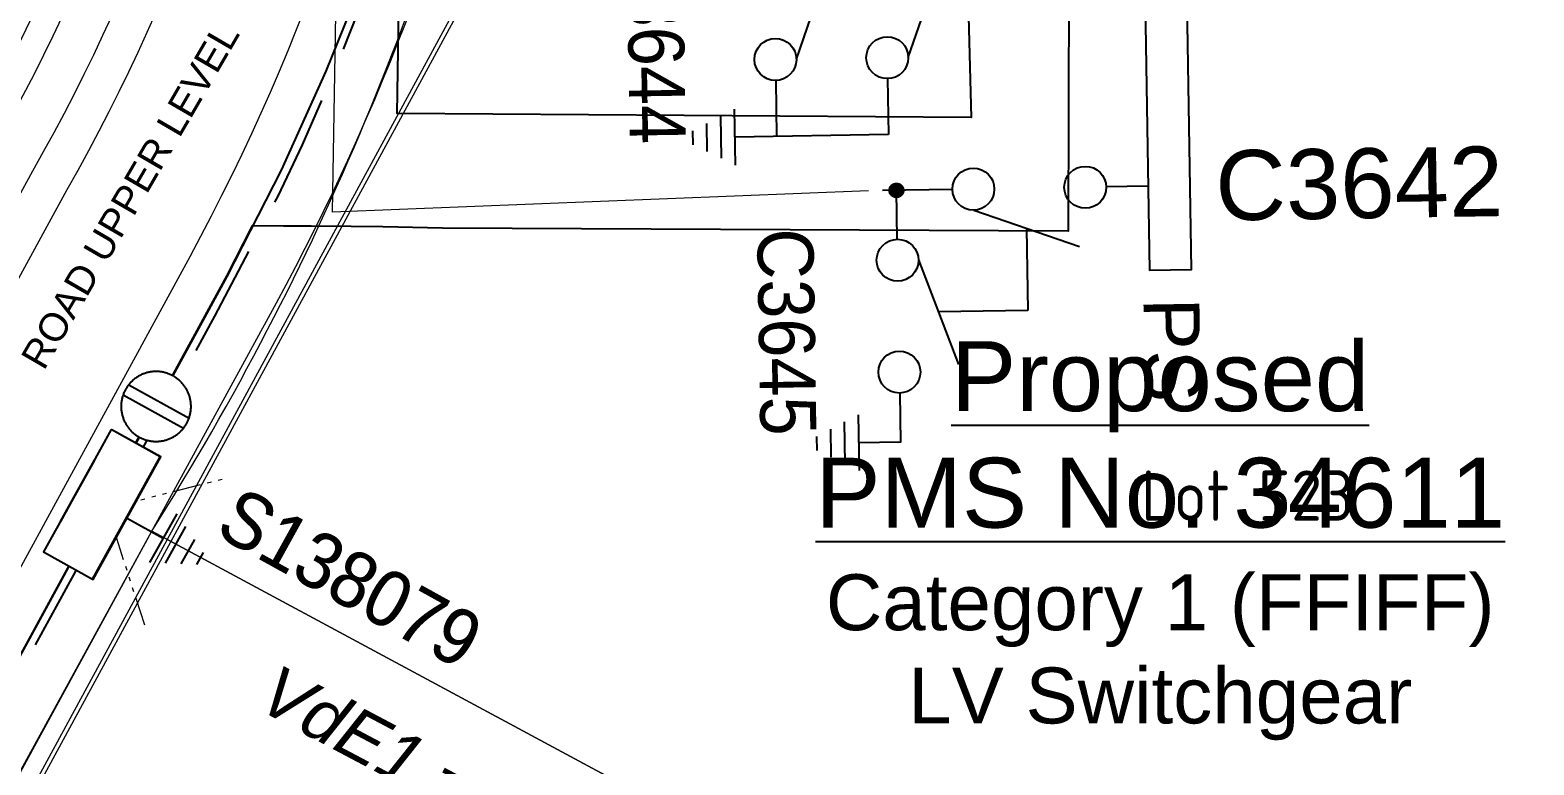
# Model space of a CAD drawing. Header units: metres. Extents: x 279683 to 1215799, y 6210454 to 24863887.
# Drawn here: x 280180.8 to 280234.5, y 6216927.5 to 6216953.8 of the extents above; entities that cross this region are included whole.
import ezdxf
from ezdxf.enums import TextEntityAlignment as Align

# ---------------------------------------------------------------- set-up
doc = ezdxf.new("R2010")
doc.units = ezdxf.units.M
for name, pattern in [('CENTERX2', [4, 2.5, -0.5, 0.5, -0.5]), ('DASHED', [19.05, 12.7, -6.35]), ('IE Trench LV', [6, 4, -2]), ('PHANTOM2', [2.45, 1, -0.25, 0.15, -0.25, 0.15, -0.25, 0.15, -0.25])]:
    doc.linetypes.add(name, pattern=pattern)
doc.layers.get('0').update_dxf_attribs({"color": 6})
doc.layers.add('_User Miscellaneous11', color=252, linetype='Continuous', lineweight=13, transparency=0.5)
for name, color, linetype, lineweight in [('_User Miscellaneous6', 13, 'Continuous', 13), ('_User Miscellaneous8', 181, 'Continuous', 13), ('_User Miscellaneous9', 211, 'Continuous', 13), ('_User_HV_Exist', 1, 'Continuous', 25), ('_User_LV_Exist', 5, 'Continuous', 25), ('Cadastre Developer_SP_NEW', 92, 'Continuous', 15), ('Services_SP_NEW', 2, 'PHANTOM2', 20)]:
    doc.layers.add(name, color=color, linetype=linetype, lineweight=lineweight)
for name, color, linetype in [('Equip_LV_NEW', 2, 'Continuous'), ('Mains_LV_New_T84', 2, 'Cable x'), ('SupportsUG_SP_LV_NEW', 2, 'Continuous'), ('Trench_SP_NEW', 2, 'Continuous')]:
    doc.layers.add(name, color=color, linetype=linetype)
doc.styles.add('ARIAL', font='arial.ttf', dxfattribs={"height": 2})
doc.styles.add('LotNum', font='isocp.shx')
doc.styles.get("Standard").update_dxf_attribs({"font": 'arial.ttf'})
doc.styles.add('SWG_LABEL', font='arial.ttf')
doc.styles.add('SWITCH_LABEL', font='arial.ttf', dxfattribs={"height": 2})
doc.linetypes.add('Cable 3', pattern='A,5,-0.01,[">>",Standard,S=1.5,R=0,X=0,Y=-0.735],-2.4', length=7.41)
doc.linetypes.add('Cable New UG', pattern='A,5.5,-0.01,["X",Standard,S=1.8,R=0,X=0,Y=-0.94],-1.7', length=7.21)
doc.linetypes.add('Cable x', pattern='A,4.5,-0.01,["X",Standard,S=1.25,R=0,X=0,Y=-0.65],-1.2', length=5.71)
doc.dimstyles.get("Standard").update_dxf_attribs({"dimtxt": 2, "dimasz": 3, "dimexe": 1, "dimexo": 3, "dimgap": 0.5, "dimtad": 0, "dimlfac": -1, "dimzin": 12, "dimdsep": 46, "dimtxsty": 'Standard', "dimcen": 1, "dimclrd": 256, "dimclre": 256, "dimclrt": 256, "dimadec": 0, "dimazin": 3, "dimtfac": 1, "dimtmove": 0, "dimatfit": 3, "dimfxl": 1, "dimfxlon": 1, "dimtolj": 1, "dimtzin": 0, "dimlwd": -1, "dimlwe": -1, "dimarcsym": 0})

# ---------------------------------------------------------------- blocks, each defined once
blk = doc.blocks.new('*U405')
at = {"layer": 'Services_SP_NEW'}
for points in [[(4.269, 0.007), (7.469, 3.007)], [(7.469, -2.993), (4.269, 0.007)]]:
    blk.add_lwpolyline(points, dxfattribs=at)
blk = doc.blocks.new('*U261')
at = {"width": 0.9}
blk.add_attdef('ASSET_NUM', text='', height=2, dxfattribs=at).set_placement((4, 2), align=Align.MIDDLE_LEFT)
for tag, p, flags in [('SUBURB', (-2, 0), 1), ('STREETNAME', (-1.8, 0), 9), ('PARENT', (-1.6, 0), 9), ('NOTES', (-1.4, 0), 9), ('LOCATION', (-1.2, 0), 9), ('LEGEND', (-1, 0), 9), ('USAGE', (-0.8, 0), 9), ('SUPPORT_TYPE', (-0.6, 0), 9), ('STATE', (-0.4, 0), 9), ('OWNED_BY', (-0.2, 0), 9)]:
    blk.add_attdef(tag, p, '', height=0.2, rotation=270, dxfattribs=dict(flags=flags))
blk.add_wipeout([(1, 2.5), (1, -2.5), (-1, -2.5), (-1, 2.5)])
blk.add_lwpolyline([(-1, 2.5), (-1, -1.25), (-1, 1.25), (-1, -2.5), (1, -2.5), (1, 2.5)], close=True)
blk = doc.blocks.new('SWG_SIE_ES_NEW')
for p, q in [((2.5, 0.75), (6.259, 2.118)), ((8, -1.5), (10, -1.5)), ((8.25, -2), (9.75, -2)), ((8.5, -2.5), (9.5, -2.5)), ((8.75, -3), (9.25, -3))]:
    blk.add_line(p, q)
blk.add_lwpolyline([(1.75, 0), (0, 0)])
at = {"flags": 128}
blk.add_lwpolyline([(7.25, 0), (9, 0), (9, -1.5)], dxfattribs=at)
for centre in [(2.5, 0), (6.5, 0)]:
    blk.add_circle(centre, 0.75)
at = {"flags": 1}
blk.add_attdef('Z', (0.121, -0.013), '', height=0.2, dxfattribs=at)
at = {"style": 'SWITCH_LABEL', "flags": 9}
blk.add_attdef('STREET_CODE', text='', height=0.2, dxfattribs=at).set_placement((0.121, -0.213), align=Align.MIDDLE_LEFT)
at = {"flags": 9}
for tag, p in [('ORIENTATION', (0.121, -0.413)), ('PARENT', (0.121, -0.613)), ('SUBURB', (0.121, -1.013)), ('USAGE', (0.121, -0.813)), ('STREETNAME', (0.121, -1.213)), ('LOCATION', (0.121, -1.413)), ('NOTES', (0.121, -1.613)), ('OPERATED_BY', (0.103, -2.047)), ('OWNED_BY', (0.11, -1.824)), ('MAINTAINED_BY', (0.102, -2.253))]:
    blk.add_attdef(tag, text='', height=0.2, dxfattribs=at).set_placement(p, align=Align.MIDDLE_LEFT)
at = {"style": 'ARIAL', "width": 0.9, "flags": 8}
blk.add_attdef('ASSET_NUM', text='', height=2, dxfattribs=at).set_placement((5.75, -4.5), align=Align.MIDDLE_CENTER)
blk = doc.blocks.new('SWG_SIE_SU_NEW')
at = {"linetype": 'CENTERX2'}
h = blk.add_hatch(color=256, dxfattribs=at)
h.dxf.hatch_style = 1
edge = h.paths.add_edge_path()
edge.add_arc((9, 0), 0.25, 0, 360)
at = {"linetype": 'Continuous'}
blk.add_line((6.25, 0.75), (2.491, 2.118), dxfattribs=at)
at = {"linetype": 'CENTERX2'}
for p, q in [((0, 0), (1.5, 0)), ((7, 0), (10, 0))]:
    blk.add_line(p, q, dxfattribs=at)
at = {"linetype": 'DASHED'}
blk.add_lwpolyline([(4.371, 1.434), (4.371, 4.371), (7.566, 4.371)], dxfattribs=at)
for centre in [(2.25, 0), (6.25, 0)]:
    blk.add_circle(centre, 0.75)
at = {"linetype": 'CENTERX2'}
blk.add_circle((9, 0), 0.25, dxfattribs=at)
at = {"flags": 8}
blk.add_attdef('ASSET_NUM', text='', height=2, rotation=180, dxfattribs=at).set_placement((-3, 0.012), align=Align.MIDDLE_LEFT)
at = {"flags": 1}
blk.add_attdef('Z', (0, 0), '', height=0.2, dxfattribs=at)
at = {"style": 'SWITCH_LABEL', "flags": 9}
blk.add_attdef('STREET_CODE', text='', height=0.2, dxfattribs=at).set_placement((0, 0), align=Align.MIDDLE_LEFT)
at = {"flags": 9}
for tag, p in [('ORIENTATION', (0, -0.2)), ('USAGE', (0, -0.6)), ('PARENT', (0, -0.4)), ('SUBURB', (0, -0.8)), ('STREETNAME', (0, -1)), ('OWNED_BY', (-0.003, -1.619)), ('LOCATION', (0, -1.2)), ('NOTES', (0, -1.4)), ('OPERATED_BY', (-0.009, -1.841)), ('MAINTAINED_BY', (-0.011, -2.048))]:
    blk.add_attdef(tag, text='', height=0.2, dxfattribs=at).set_placement(p, align=Align.MIDDLE_LEFT)
blk = doc.blocks.new('SWG_SIE_TRS_ES_1_NEW')
for p, q in [((7.25, 4.75), (3.491, 6.118)), ((8, 4), (10, 4)), ((10, 4), (10, -1.5)), ((7.25, 0.75), (3.491, 2.118)), ((8, 0), (10, 0)), ((9, -1.5), (11, -1.5)), ((9.25, -2), (10.75, -2)), ((9.5, -2.5), (10.5, -2.5)), ((9.75, -3), (10.25, -3))]:
    blk.add_line(p, q)
at = {"linetype": 'CENTERX2'}
for p, q in [((0.75, 4), (2.5, 4)), ((0.75, 0), (2.5, 0))]:
    blk.add_line(p, q, dxfattribs=at)
for centre in [(3.25, 4), (7.25, 4), (3.25, 0), (7.25, 0)]:
    blk.add_circle(centre, 0.75)
at = {"flags": 1}
blk.add_attdef('Z', (7.141, 3.512), '', height=0.2, dxfattribs=at)
at = {"style": 'SWITCH_LABEL', "flags": 9}
blk.add_attdef('STREET_CODE', text='', height=0.2, dxfattribs=at).set_placement((7.141, 3.312), align=Align.MIDDLE_LEFT)
at = {"flags": 9}
for tag, p in [('ORIENTATION', (7.141, 3.112)), ('USAGE', (7.141, 2.712)), ('PARENT', (7.141, 2.912)), ('SUBURB', (7.141, 2.512)), ('STREETNAME', (7.141, 2.312)), ('LOCATION', (7.141, 2.112)), ('OWNED_BY', (7.135, 1.689)), ('NOTES', (7.141, 1.912)), ('OPERATED_BY', (7.128, 1.466)), ('MAINTAINED_BY', (7.127, 1.259))]:
    blk.add_attdef(tag, text='', height=0.2, dxfattribs=at).set_placement(p, align=Align.MIDDLE_LEFT)
at = {"style": 'SWG_LABEL', "width": 0.9, "flags": 8}
blk.add_attdef('ASSET_NUM', text='', height=2, dxfattribs=at).set_placement((6.5, -4.25), align=Align.MIDDLE_CENTER)
blk = doc.blocks.new('LV_UG_LINKS_CLOSED_NEW')
at = {"layer": 'Equip_LV_NEW'}
for tag, flags, p in [('ACTUAL_STATUS', 9, (3.167, -1.667)), ('CONSTRUCTED_VOLTAGE', 9, (3.167, -1.833)), ('OPERATING_VOLTAGE', 9, (3.167, -2.167)), ('NO_PHASES', 9, (3.167, -2)), ('STATE', 9, (3.167, -2.5)), ('SWITCH_TYPE', 9, (3.167, -2.667)), ('ORIENTATION', 9, (3.167, -2.333)), ('OWNED_BY', 9, (3.167, -3.167)), ('USAGE', 9, (3.167, -2.833)), ('NOTES', 9, (3.167, -3)), ('TYPE', 9, (3.167, -3.833)), ('OPERATED_BY', 9, (3.167, -3.333)), ('MAINTAINED_BY', 9, (3.167, -3.5)), ('NUMBER_OF_PHASES', 9, (3.167, -3.667)), ('Z', 1, (3.167, -4))]:
    blk.add_attdef(tag, text='', height=0.167, dxfattribs=dict(at, flags=flags)).set_placement(p, align=Align.MIDDLE_LEFT)
blk.add_wipeout([(4, 1.25), (3.969, 1.25), (3.939, 1.248), (3.908, 1.247), (3.877, 1.244), (3.847, 1.241), (3.817, 1.236), (3.786, 1.232), (3.756, 1.226), (3.726, 1.22), (3.696, 1.213), (3.667, 1.205), (3.637, 1.196), (3.608, 1.187), (3.579, 1.177), (3.55, 1.166), (3.522, 1.155), (3.493, 1.143), (3.466, 1.13), (3.438, 1.117), (3.411, 1.102), (3.384, 1.088), (3.357, 1.072), (3.331, 1.056), (3.306, 1.039), (3.28, 1.022), (3.255, 1.004), (3.231, 0.985), (3.207, 0.966), (3.184, 0.947), (3.161, 0.926), (3.138, 0.905), (3.116, 0.884), (3.095, 0.862), (3.074, 0.839), (3.053, 0.816), (3.034, 0.793), (3.015, 0.769), (2.996, 0.745), (2.978, 0.72), (2.961, 0.694), (2.944, 0.669), (2.928, 0.643), (2.912, 0.616), (2.898, 0.589), (2.883, 0.562), (2.87, 0.534), (2.857, 0.507), (2.845, 0.478), (2.834, 0.45), (2.823, 0.421), (2.813, 0.392), (2.804, 0.363), (2.795, 0.333), (2.787, 0.304), (2.78, 0.274), (2.774, 0.244), (2.768, 0.214), (2.764, 0.183), (2.759, 0.153), (2.756, 0.123), (2.753, 0.092), (2.752, 0.061), (2.75, 0.031), (2.75, 0), (2.75, -0.031), (2.752, -0.061), (2.753, -0.092), (2.756, -0.123), (2.759, -0.153), (2.764, -0.183), (2.768, -0.214), (2.774, -0.244), (2.78, -0.274), (2.787, -0.304), (2.795, -0.333), (2.804, -0.363), (2.813, -0.392), (2.823, -0.421), (2.834, -0.45), (2.845, -0.478), (2.857, -0.507), (2.87, -0.534), (2.883, -0.562), (2.898, -0.589), (2.912, -0.616), (2.928, -0.643), (2.944, -0.669), (2.961, -0.694), (2.978, -0.72), (2.996, -0.745), (3.015, -0.769), (3.034, -0.793), (3.053, -0.816), (3.074, -0.839), (3.095, -0.862), (3.116, -0.884), (3.138, -0.905), (3.161, -0.926), (3.184, -0.947), (3.207, -0.966), (3.231, -0.985), (3.255, -1.004), (3.28, -1.022), (3.306, -1.039), (3.331, -1.056), (3.357, -1.072), (3.384, -1.088), (3.411, -1.102), (3.438, -1.117), (3.466, -1.13), (3.493, -1.143), (3.522, -1.155), (3.55, -1.166), (3.579, -1.177), (3.608, -1.187), (3.637, -1.196), (3.667, -1.205), (3.696, -1.213), (3.726, -1.22), (3.756, -1.226), (3.786, -1.232), (3.817, -1.236), (3.847, -1.241), (3.877, -1.244), (3.908, -1.247), (3.939, -1.248), (3.969, -1.25), (4, -1.25), (4.031, -1.25), (4.061, -1.248), (4.092, -1.247), (4.123, -1.244), (4.153, -1.241), (4.183, -1.236), (4.214, -1.232), (4.244, -1.226), (4.274, -1.22), (4.304, -1.213), (4.333, -1.205), (4.363, -1.196), (4.392, -1.187), (4.421, -1.177), (4.45, -1.166), (4.478, -1.155), (4.507, -1.143), (4.534, -1.13), (4.562, -1.117), (4.589, -1.102), (4.616, -1.088), (4.643, -1.072), (4.669, -1.056), (4.694, -1.039), (4.72, -1.022), (4.745, -1.004), (4.769, -0.985), (4.793, -0.966), (4.816, -0.947), (4.839, -0.926), (4.862, -0.905), (4.884, -0.884), (4.905, -0.862), (4.926, -0.839), (4.947, -0.816), (4.966, -0.793), (4.985, -0.769), (5.004, -0.745), (5.022, -0.72), (5.039, -0.694), (5.056, -0.669), (5.072, -0.643), (5.088, -0.616), (5.102, -0.589), (5.117, -0.562), (5.13, -0.534), (5.143, -0.507), (5.155, -0.478), (5.166, -0.45), (5.177, -0.421), (5.187, -0.392), (5.196, -0.363), (5.205, -0.333), (5.213, -0.304), (5.22, -0.274), (5.226, -0.244), (5.232, -0.214), (5.236, -0.183), (5.241, -0.153), (5.244, -0.123), (5.247, -0.092), (5.248, -0.061), (5.25, -0.031), (5.25, 0), (5.25, 0.031), (5.248, 0.061), (5.247, 0.092), (5.244, 0.123), (5.241, 0.153), (5.236, 0.183), (5.232, 0.214), (5.226, 0.244), (5.22, 0.274), (5.213, 0.304), (5.205, 0.333), (5.196, 0.363), (5.187, 0.392), (5.177, 0.421), (5.166, 0.45), (5.155, 0.478), (5.143, 0.507), (5.13, 0.534), (5.117, 0.562), (5.102, 0.589), (5.088, 0.616), (5.072, 0.643), (5.056, 0.669), (5.039, 0.694), (5.022, 0.72), (5.004, 0.745), (4.985, 0.769), (4.966, 0.793), (4.947, 0.816), (4.926, 0.839), (4.905, 0.862), (4.884, 0.884), (4.862, 0.905), (4.839, 0.926), (4.816, 0.947), (4.793, 0.966), (4.769, 0.985), (4.745, 1.004), (4.72, 1.022), (4.694, 1.039), (4.669, 1.056), (4.643, 1.072), (4.616, 1.088), (4.589, 1.102), (4.562, 1.117), (4.534, 1.13), (4.507, 1.143), (4.478, 1.155), (4.45, 1.166), (4.421, 1.177), (4.392, 1.187), (4.363, 1.196), (4.333, 1.205), (4.304, 1.213), (4.274, 1.22), (4.244, 1.226), (4.214, 1.232), (4.183, 1.236), (4.153, 1.241), (4.123, 1.244), (4.092, 1.247), (4.061, 1.248), (4.031, 1.25)]).dxf.layer = 'Equip_LV_NEW'
for p, q in [((3.792, 1.232), (3.792, -1.232)), ((4.208, 1.232), (4.208, -1.232))]:
    blk.add_line(p, q, dxfattribs=at)
at = {"layer": 'Equip_LV_NEW', "flags": 128}
blk.add_lwpolyline([(4, 1.25), (3.969, 1.25), (3.939, 1.248), (3.908, 1.247), (3.877, 1.244), (3.847, 1.241), (3.817, 1.236), (3.786, 1.232), (3.756, 1.226), (3.726, 1.22), (3.696, 1.213), (3.667, 1.205), (3.637, 1.196), (3.608, 1.187), (3.579, 1.177), (3.55, 1.166), (3.522, 1.155), (3.493, 1.143), (3.466, 1.13), (3.438, 1.117), (3.411, 1.102), (3.384, 1.088), (3.357, 1.072), (3.331, 1.056), (3.306, 1.039), (3.28, 1.022), (3.255, 1.004), (3.231, 0.985), (3.207, 0.966), (3.184, 0.947), (3.161, 0.926), (3.138, 0.905), (3.116, 0.884), (3.095, 0.862), (3.074, 0.839), (3.053, 0.816), (3.034, 0.793), (3.015, 0.769), (2.996, 0.745), (2.978, 0.72), (2.961, 0.694), (2.944, 0.669), (2.928, 0.643), (2.912, 0.616), (2.898, 0.589), (2.883, 0.562), (2.87, 0.534), (2.857, 0.507), (2.845, 0.478), (2.834, 0.45), (2.823, 0.421), (2.813, 0.392), (2.804, 0.363), (2.795, 0.333), (2.787, 0.304), (2.78, 0.274), (2.774, 0.244), (2.768, 0.214), (2.764, 0.183), (2.759, 0.153), (2.756, 0.123), (2.753, 0.092), (2.752, 0.061), (2.75, 0.031), (2.75, 0), (2.75, -0.031), (2.752, -0.061), (2.753, -0.092), (2.756, -0.123), (2.759, -0.153), (2.764, -0.183), (2.768, -0.214), (2.774, -0.244), (2.78, -0.274), (2.787, -0.304), (2.795, -0.333), (2.804, -0.363), (2.813, -0.392), (2.823, -0.421), (2.834, -0.45), (2.845, -0.478), (2.857, -0.507), (2.87, -0.534), (2.883, -0.562), (2.898, -0.589), (2.912, -0.616), (2.928, -0.643), (2.944, -0.669), (2.961, -0.694), (2.978, -0.72), (2.996, -0.745), (3.015, -0.769), (3.034, -0.793), (3.053, -0.816), (3.074, -0.839), (3.095, -0.862), (3.116, -0.884), (3.138, -0.905), (3.161, -0.926), (3.184, -0.947), (3.207, -0.966), (3.231, -0.985), (3.255, -1.004), (3.28, -1.022), (3.306, -1.039), (3.331, -1.056), (3.357, -1.072), (3.384, -1.088), (3.411, -1.102), (3.438, -1.117), (3.466, -1.13), (3.493, -1.143), (3.522, -1.155), (3.55, -1.166), (3.579, -1.177), (3.608, -1.187), (3.637, -1.196), (3.667, -1.205), (3.696, -1.213), (3.726, -1.22), (3.756, -1.226), (3.786, -1.232), (3.817, -1.236), (3.847, -1.241), (3.877, -1.244), (3.908, -1.247), (3.939, -1.248), (3.969, -1.25), (4, -1.25), (4.031, -1.25), (4.061, -1.248), (4.092, -1.247), (4.123, -1.244), (4.153, -1.241), (4.183, -1.236), (4.214, -1.232), (4.244, -1.226), (4.274, -1.22), (4.304, -1.213), (4.333, -1.205), (4.363, -1.196), (4.392, -1.187), (4.421, -1.177), (4.45, -1.166), (4.478, -1.155), (4.507, -1.143), (4.534, -1.13), (4.562, -1.117), (4.589, -1.102), (4.616, -1.088), (4.643, -1.072), (4.669, -1.056), (4.694, -1.039), (4.72, -1.022), (4.745, -1.004), (4.769, -0.985), (4.793, -0.966), (4.816, -0.947), (4.839, -0.926), (4.862, -0.905), (4.884, -0.884), (4.905, -0.862), (4.926, -0.839), (4.947, -0.816), (4.966, -0.793), (4.985, -0.769), (5.004, -0.745), (5.022, -0.72), (5.039, -0.694), (5.056, -0.669), (5.072, -0.643), (5.088, -0.616), (5.102, -0.589), (5.117, -0.562), (5.13, -0.534), (5.143, -0.507), (5.155, -0.478), (5.166, -0.45), (5.177, -0.421), (5.187, -0.392), (5.196, -0.363), (5.205, -0.333), (5.213, -0.304), (5.22, -0.274), (5.226, -0.244), (5.232, -0.214), (5.236, -0.183), (5.241, -0.153), (5.244, -0.123), (5.247, -0.092), (5.248, -0.061), (5.25, -0.031), (5.25, 0), (5.25, 0.031), (5.248, 0.061), (5.247, 0.092), (5.244, 0.123), (5.241, 0.153), (5.236, 0.183), (5.232, 0.214), (5.226, 0.244), (5.22, 0.274), (5.213, 0.304), (5.205, 0.333), (5.196, 0.363), (5.187, 0.392), (5.177, 0.421), (5.166, 0.45), (5.155, 0.478), (5.143, 0.507), (5.13, 0.534), (5.117, 0.562), (5.102, 0.589), (5.088, 0.616), (5.072, 0.643), (5.056, 0.669), (5.039, 0.694), (5.022, 0.72), (5.004, 0.745), (4.985, 0.769), (4.966, 0.793), (4.947, 0.816), (4.926, 0.839), (4.905, 0.862), (4.884, 0.884), (4.862, 0.905), (4.839, 0.926), (4.816, 0.947), (4.793, 0.966), (4.769, 0.985), (4.745, 1.004), (4.72, 1.022), (4.694, 1.039), (4.669, 1.056), (4.643, 1.072), (4.616, 1.088), (4.589, 1.102), (4.562, 1.117), (4.534, 1.13), (4.507, 1.143), (4.478, 1.155), (4.45, 1.166), (4.421, 1.177), (4.392, 1.187), (4.363, 1.196), (4.333, 1.205), (4.304, 1.213), (4.274, 1.22), (4.244, 1.226), (4.214, 1.232), (4.183, 1.236), (4.153, 1.241), (4.123, 1.244), (4.092, 1.247), (4.061, 1.248), (4.031, 1.25)], close=True, dxfattribs=at)
blk = doc.blocks.new('*U260')
at = {"layer": '_User_LV_Exist'}
for p, q in [((2.5, 1), (2.5, -1)), ((3, 0.75), (3, -0.75)), ((3.5, 0.5), (3.5, -0.5)), ((4, 0.25), (4, -0.25))]:
    blk.add_line(p, q, dxfattribs=at)
at = {"width": 0.9}
blk.add_attdef('ASSET_NUM', text='', height=2, dxfattribs=at).set_placement((4, 2), align=Align.MIDDLE_LEFT)
for tag, p, flags in [('SUBURB', (-2, 0), 1), ('STREETNAME', (-1.8, 0), 9), ('PARENT', (-1.6, 0), 9), ('NOTES', (-1.4, 0), 9), ('LOCATION', (-1.2, 0), 9), ('LEGEND', (-1, 0), 9), ('USAGE', (-0.8, 0), 9), ('SUPPORT_TYPE', (-0.6, 0), 9), ('STATE', (-0.4, 0), 9), ('OWNED_BY', (-0.2, 0), 9)]:
    blk.add_attdef(tag, p, '', height=0.2, rotation=270, dxfattribs=dict(flags=flags))
blk.add_wipeout([(1, 2.5), (1, -2.5), (-1, -2.5), (-1, 2.5)])
blk.add_lwpolyline([(-1, 2.5), (-1, -1.25), (-1, 1.25), (-1, -2.5), (1, -2.5), (1, 2.5)], close=True)
at = {"layer": '_User_LV_Exist'}
blk.add_line((1, 0), (2.5, 0), dxfattribs=at)
at = {"layer": 'Equip_LV_NEW', "ltscale": 10, "rotation": 89.99999999999997}
blk.add_blockref('LV_UG_LINKS_CLOSED_NEW', (0, 0), dxfattribs=at)
blk = doc.blocks.new('*D437')
at = {"layer": '_User Miscellaneous9', "transparency": 16777216}
for p, q in [((435853.508, 6210459.286), (1215798.065, 24863887.314)), ((1215798.065, 24863887.314), (1215798.215, 24863887.314)), ((280205.46, 6216967.304), (435853.708, 6210459.277)), ((280205.236, 6216961.943), (435853.484, 6210453.917)), ((435853.29, 6210454.075), (435853.502, 6210459.136))]:
    blk.add_line(p, q, dxfattribs=at)
at = {"layer": '_User Miscellaneous9', "linetype": 'Cable New UG', "lineweight": 0, "transparency": 16777216}
for points in [[(435853.477, 6210459.137), (435853.527, 6210459.135), (435853.508, 6210459.286)], [(435853.265, 6210454.076), (435853.315, 6210454.074), (435853.284, 6210453.925)]]:
    blk.add_solid(points, dxfattribs=at)
at = {"layer": '_User Miscellaneous9', "linetype": 'Cable New UG', "lineweight": 0, "transparency": 16777216, "insert": (1215799.051, 24863887.314), "char_height": 0.18, "attachment_point": 5}
blk.add_mtext('\\A1;5.35m', dxfattribs=at)

msp = doc.modelspace()

# ---------------------------------------------------------------- linework, layer by layer
at = {"layer": '_User Miscellaneous6', "lineweight": 13, "ltscale": 0.7, "transparency": 33554559, "flags": 128}
msp.add_lwpolyline([(280087.7036, 6217020.845, 0.1281457), (280088.7317, 6217024.7462, -0.1896081), (280090.8908, 6217030.1907), (280100.6901, 6217040.6611, -0.0853812), (280112.5717, 6217049.6903, -0.0994754), (280118.9997, 6217051.2334, -0.1313921), (280129.0347, 6217048.77), (280133.0754, 6217046.552), (280147.5154, 6217038.6299, -0.4299449), (280174.1962, 6216952.4252), (280111.192, 6216836.8567, 1.5189994), (280133.1426, 6216834.815, -0.2060339), (280134.607, 6216850.5585), (280186.4884, 6216945.7238, 0.3389814), (280171.6678, 6217039.0987, 0.0369518), (280164.7303, 6217043.8288), (280159.6865, 6217046.4575, 0.0260236), (280143.3352, 6217051.8339), (280134.8878, 6217054.8862, -0.1941111), (280124.2797, 6217066.6918)], format="xyb", dxfattribs=at)
at = {"layer": '_User_HV_Exist', "linetype": 'Cable New UG', "lineweight": 0, "flags": 128}
msp.add_lwpolyline([(280210.7392, 6216948.067), (280191.5773, 6216947.309), (280191.8289, 6216962.1766), (280192.8727, 6216967.5149), (280194.258, 6216975.6675), (280194.5174, 6216979.0003), (280194.6183, 6216983.8158), (280194.4321, 6216988.169), (280194.172, 6216990.9677), (280193.6805, 6216994.5214), (280192.033, 6217002.0372), (280190.6068, 6217006.6098), (280189.8561, 6217008.6588), (280187.5897, 6217013.9275), (280186.3005, 6217016.4906), (280183.8617, 6217020.7461), (280179.449, 6217027.0825), (280172.397, 6217034.8863), (280169.5099, 6217037.5001), (280166.8538, 6217039.6665), (280163.2958, 6217042.0329), (280160.3159, 6217043.5155), (280157.4105, 6217044.5976), (280155.4233, 6217045.1274), (280153.807, 6217045.5305), (280149.754, 6217036.9283), (280128.3454, 6217048.5772), (280113.3112, 6217049.5219), (280112.3823, 6217048.8452), (280096.4705, 6217056.2739), (280093.5945, 6217051.773), (280085.8349, 6217055.5689), (280088.6728, 6217058.8999), (280094.0586, 6217058.8591)], dxfattribs=at)
at = {"layer": '_User_HV_Exist'}
msp.add_lwpolyline([(280220.3013, 6216975.2252), (280220.7864, 6216945.2291), (280222.2862, 6216945.2534), (280221.8011, 6216975.2495)], close=True, dxfattribs=at)
at = {"layer": '_User_LV_Exist', "linetype": 'Cable New UG', "flags": 128}
for points in [[(280210.5286, 6216955.7859), (280212.9057, 6216955.6678), (280214.2809, 6216955.6688), (280214.4132, 6216950.6887), (280193.8884, 6216950.8269), (280194.2261, 6216972.0125), (280194.1542, 6216975.6722), (280197.4175, 6216977.6154), (280197.5693, 6216980.5791), (280197.6043, 6216983.4387), (280197.4888, 6216987.1164), (280197.3102, 6216989.5765), (280197.0365, 6216992.145), (280196.5925, 6216995.2053), (280196.1242, 6216997.7494), (280195.3987, 6217000.9734), (280194.714, 6217003.5355), (280193.6046, 6217007.0765), (280192.5466, 6217009.9834), (280191.4034, 6217012.7658), (280190.4435, 6217014.8845), (280189.1578, 6217017.4774), (280187.9262, 6217019.7488), (280186.1623, 6217022.7103), (280185.1548, 6217024.2733), (280182.1363, 6217028.5038), (280180.5028, 6217030.5574), (280179.0091, 6217032.3133), (280177.3458, 6217034.1466), (280175.807, 6217035.7395), (280173.987, 6217037.5076), (280171.6377, 6217039.6223), (280169.8631, 6217041.1058), (280167.7163, 6217042.7693), (280165.136, 6217044.4391), (280163.2673, 6217045.4529), (280161.0366, 6217046.4732), (280159.3782, 6217047.109), (280156.9218, 6217047.8728), (280155.8864, 6217048.1012), (280154.6963, 6217048.3464), (280151.6863, 6217041.331), (280158.1768, 6217037.8771), (280155.1656, 6217032.7349), (280149.0721, 6217036.0878)], [(280210.5928, 6216959.7853), (280217.9173, 6216959.794), (280217.883, 6216946.6259), (280195.5079, 6216946.7312), (280193.3739, 6216946.7821), (280192.2485, 6216946.7892), (280190.8114, 6216946.7984), (280189.8279, 6216946.8046), (280188.7043, 6216946.8118), (280187.7864, 6216945.0164), (280185.2544, 6216940.3719), (280183.337, 6216936.8548)]]:
    msp.add_lwpolyline(points, dxfattribs=at)
at = {"layer": 'Cadastre Developer_SP_NEW', "flags": 128}
msp.add_lwpolyline([(280185.1194, 6216935.9009, 0.0846437), (280197.8091, 6216966.3067), (280216.9807, 6216965.5452), (280275.4968, 6216933.4496), (280255.9295, 6216897.7749)], format="xyb", close=True, dxfattribs=at)
msp.add_lwpolyline([(280166.9752, 6216902.7985), (280185.1194, 6216935.9009), (280255.9295, 6216897.7749), (280237.4864, 6216864.1499)], close=True, dxfattribs=at)
at = {"layer": 'Trench_SP_NEW', "linetype": 'IE Trench LV', "flags": 128}
msp.add_lwpolyline([(280148.9625, 6217035.8804), (280149.3655, 6217035.6566), (280150.0717, 6217035.2547), (280150.7732, 6217034.8429), (280151.1798, 6217034.5985), (280152.009, 6217034.0863), (280152.7708, 6217033.5994), (280153.3003, 6217033.2515), (280155.5883, 6217031.6538), (280157.5955, 6217030.1173), (280159.3446, 6217028.6654), (280161.0684, 6217027.1208), (280163.1863, 6217025.0506), (280164.8127, 6217023.3148), (280166.089, 6217021.8516), (280167.1865, 6217020.5138), (280169.2977, 6217017.7012), (280170.1945, 6217016.3959), (280171.2369, 6217014.7804), (280172.0208, 6217013.4868), (280173.0206, 6217011.7231), (280173.714, 6217010.4129), (280174.3754, 6217009.086), (280175.0019, 6217007.7484), (280175.6521, 6217006.2628), (280176.3634, 6217004.5002), (280176.8656, 6217003.1419), (280177.3843, 6217001.6205), (280178.2249, 6216998.8104), (280178.6797, 6216997.0361), (280178.9654, 6216995.7878), (280179.3152, 6216994.0581), (280179.5973, 6216992.4243), (280179.8076, 6216990.9846), (280180.052, 6216988.8708), (280180.233, 6216986.5543), (280180.321, 6216984.3766), (280180.3308, 6216982.272), (280180.2918, 6216980.7486), (280180.1846, 6216978.7909), (280180.0565, 6216977.2667), (280179.8559, 6216975.4768), (280179.5964, 6216973.6605), (280179.3226, 6216972.0721), (280179.0493, 6216970.6947), (280178.6525, 6216968.7436), (280178.1366, 6216966.9598), (280177.4117, 6216964.5543, -0.0539431), (280168.3475, 6216945.4572), (280158.8221, 6216927.9852), (280143.1998, 6216898.9927), (280112.3102, 6216842.6686, 0.0128474), (280108.8657, 6216836.1519, 0.0906564), (280107.928, 6216831.1128, 0.081046), (280108.6437, 6216826.7262, 0.1600887), (280113.7958, 6216819.8202, 0.2135564), (280124.8637, 6216817.6737), (280126.3701, 6216818.117), (280127.3415, 6216818.5061), (280128.8219, 6216819.2757), (280130.3971, 6216820.3756), (280131.8271, 6216821.7081), (280133.3809, 6216823.7203), (280134.5945, 6216826.1235), (280135.3603, 6216828.9681), (280135.5247, 6216831.4147), (280135.2476, 6216833.8805), (280134.1401, 6216838.6195), (280133.9754, 6216841.1398), (280134.3336, 6216844.6201), (280135.4524, 6216848.187), (280136.814, 6216850.8465), (280138.081, 6216853.1705), (280140.5552, 6216857.7089), (280155.6667, 6216885.4277), (280161.3411, 6216895.8362), (280179.3043, 6216928.786), (280183.3442, 6216936.1964), (280187.3706, 6216943.5819), (280189.6331, 6216947.8815), (280190.5038, 6216949.7095), (280191.698, 6216952.4303), (280192.8415, 6216955.3275), (280193.7468, 6216957.888), (280194.8191, 6216961.3466), (280195.6535, 6216964.5088), (280195.6535, 6216964.5088)], format="xyb", dxfattribs=at)

# ---------------------------------------------------------------- block references
at = {"layer": '_User_HV_Exist'}
ref = msp.add_blockref('SWG_SIE_TRS_ES_1_NEW', (280207.2956, 6216960.0129), dxfattribs=dict(at, rotation=270.9265634049445))
ref.add_attrib('ASSET_NUM', 'C3644', dxfattribs={"layer": '0', "height": 2, "rotation": 270.92656, "style": 'SWG_LABEL', "width": 0.9}).set_placement((280203.1513, 6216953.445), align=Align.MIDDLE_CENTER)
at = {"layer": '_User_HV_Exist', "linetype": 'CENTERX2'}
ref = msp.add_blockref('SWG_SIE_SU_NEW', (280220.7379, 6216948.2287), dxfattribs=dict(at, rotation=180.9265634049445))
ref.add_attrib('ASSET_NUM', 'C3642', dxfattribs={"layer": '0', "height": 2.5, "rotation": 0.88094, "style": 'SWG_LABEL'}).set_placement((280223.1378, 6216948.256), align=Align.MIDDLE_LEFT)
ref = msp.add_blockref('SWG_SIE_ES_NEW', (280211.7391, 6216948.0832), dxfattribs=dict(at, rotation=270.9265634049445))
ref.add_attrib('ASSET_NUM', 'C3645', dxfattribs={"layer": '0', "height": 2, "rotation": 270.92656, "style": 'ARIAL', "width": 0.9}).set_placement((280207.8205, 6216943.0192), align=Align.MIDDLE_CENTER)
at = {"layer": 'Services_SP_NEW', "rotation": 331.060665555337}
msp.add_blockref('*U405', (280179.7775, 6216938.7733), dxfattribs=at)

# ---------------------------------------------------------------- texts
at = {"layer": '_User_HV_Exist', "insert": (280221.5525, 6216944.2414), "char_height": 2, "attachment_point": 4, "rotation": 270.92656}
msp.add_mtext('PS', dxfattribs=at)
at = {"layer": '_User_LV_Exist', "linetype": 'Cable 3', "insert": (280221.1683, 6216935.5522), "char_height": 3, "attachment_point": 5}
msp.add_mtext('{\\H0.83333x;\\LProposed\\PPMS No. 34611\\l\\P\\H0.8x;Category 1 (FFIFF)\\PLV Switchgear}', dxfattribs=at)
at = {"layer": 'Cadastre Developer_SP_NEW', "style": 'LotNum'}
msp.add_text('Lot 523', height=1.8, dxfattribs=at).set_placement((280224.2913, 6216937.1674), align=Align.MIDDLE_CENTER)

# ---------------------------------------------------------------- dimensions: what is measured, and where the dimension line sits
at = {"layer": '_User Miscellaneous9', "color": 1, "linetype": 'Cable New UG', "lineweight": 0}
dim = msp.add_linear_dim(base=(435853.2837, 6210453.9249), p1=(280205.3598, 6216967.3078), p2=(280205.1356, 6216961.9473), angle=267.60572, text='5.35m', dimstyle='Standard', override={"dimtxt": 0.18, "dimasz": 0.15, "dimexe": 0.2, "dimexo": 0.1, "dimtoh": 1, "dimadec": 2, "dimfxlon": 0}, dxfattribs=at)
dim.commit()
dim.dimension.update_dxf_attribs({"geometry": '*D437', "text_midpoint": (1215799.0513, 24863887.3136), "dimtype": 161})

# ---------------------------------------------------------------- next in the draw order: block references
at = {"layer": 'SupportsUG_SP_LV_NEW', "ltscale": 10, "rotation": 331.060665555337}
msp.add_blockref('*U261', (280183.3558, 6216936.8443), dxfattribs=at).add_auto_attribs({'ASSET_NUM': 'S138079'})

# ---------------------------------------------------------------- next in the draw order: linework, layer by layer
at = {"layer": '_User Miscellaneous11', "color": 0}
msp.add_lwpolyline([(280151.4161, 6217050.9736), (280151.9864, 6217050.8708), (280153.2455, 6217050.644, -0.0128493), (280157.4225, 6217049.8038, -0.093311), (280169.3066, 6217044.0899), (280169.3066, 6217044.0899, -0.2935663), (280197.7398, 6216965.9965, -0.0713377), (280189.5613, 6216944.0486), (280185.6842, 6216936.937), (280167.4953, 6216903.5733), (280149.7851, 6216871.0875), (280137.68, 6216848.8832, 0.1120787), (280135.6899, 6216841.8541, 0.0856697), (280136.4719, 6216835.8948, -0.3637328), (280129.0091, 6216817.4294)], format="xyb", dxfattribs=at)
at = {"layer": '_User Miscellaneous6', "lineweight": 13, "ltscale": 0.7, "transparency": 33554559, "flags": 128}
msp.add_lwpolyline([(280149.9587, 6217044.5296, 0.8148086), (280149.5555, 6217042.7377, -0.4390735), (280178.5864, 6216950.0318), (280130.2736, 6216861.4124, 0.1703036), (280129.5272, 6216856.8388), (280129.9679, 6216854.3553, 0.7089582), (280130.8992, 6216854.2033), (280182.0984, 6216948.1171, 0.359552), (280166.3456, 6217036.9068, 0.0513896), (280155.9254, 6217042.6354), (280149.9587, 6217044.5296)], format="xyb", dxfattribs=at)
msp.add_lwpolyline([(280163.9383, 6217034.9205), (280163.9383, 6217034.9205, -0.3628562), (280179.4644, 6216949.5531), (280131.1516, 6216860.9337), (280132.5564, 6216860.1679), (280180.8692, 6216948.7873, 0.3634775), (280164.9245, 6217036.092)], format="xyb", close=True, dxfattribs=at)
at = {"layer": '_User_LV_Exist', "linetype": 'Cable New UG', "lineweight": 0}
msp.add_line((280183.337, 6216936.8548), (280146.7906, 6216869.8181), dxfattribs=at)
at = {"layer": 'Mains_LV_New_T84', "color": 2, "linetype": 'Cable New UG', "flags": 128}
for points in [[(280201.7164, 6216964.1232), (280195.3769, 6216964.6417), (280194.9051, 6216962.7849), (280194.4446, 6216961.1302), (280193.9067, 6216959.3511), (280193.1565, 6216957.0873), (280192.1962, 6216954.4734), (280191.3378, 6216952.3468), (280189.7486, 6216948.8071), (280187.8053, 6216945.0059), (280185.2733, 6216940.3615), (280183.3558, 6216936.8443)], [(280183.3558, 6216936.8443), (280179.7339, 6216930.2008), (280170.8478, 6216913.901), (280160.4124, 6216894.7596), (280146.8094, 6216869.8077)]]:
    msp.add_lwpolyline(points, dxfattribs=at)

# ---------------------------------------------------------------- next in the draw order: texts
at = {"layer": '_User_LV_Exist', "linetype": 'Cable 3', "insert": (280196.0996, 6216926.7185), "char_height": 1.8, "attachment_point": 5, "rotation": 332.07618}
msp.add_mtext('{\\fArial|b0|i1|c0|p34;VdE1 = 11.9V}', dxfattribs=at)

# ---------------------------------------------------------------- next in the draw order: block references
at = {"layer": '_User_LV_Exist', "ltscale": 10, "rotation": 331.060665555337}
msp.add_blockref('*U260', (280183.337, 6216936.8548), dxfattribs=at).add_auto_attribs({'ASSET_NUM': 'S138079'})

# ---------------------------------------------------------------- next in the draw order: linework, layer by layer
at = {"layer": '_User Miscellaneous8', "linetype": 'Continuous', "ltscale": 0.75}
for points in [[(280146.0132, 6216862.7706), (280173.6796, 6216913.5188), (280196.1481, 6216954.8854), (280200.944, 6216977.4007)], [(280146.1449, 6216862.6988), (280173.8114, 6216913.4471), (280196.2903, 6216954.8329), (280201.0907, 6216977.3695)]]:
    msp.add_lwpolyline(points, dxfattribs=at)

# ---------------------------------------------------------------- next in the draw order: texts
at = {"layer": '_User Miscellaneous6', "lineweight": 0, "insert": (280180.398, 6216942.11), "char_height": 1, "attachment_point": 1, "rotation": 59.7923}
msp.add_mtext_dynamic_manual_height_columns('ROAD UPPER LEVEL', width=15.138372, gutter_width=1.3552, heights=[0], dxfattribs=at)

doc.saveas('drawing.dxf')
